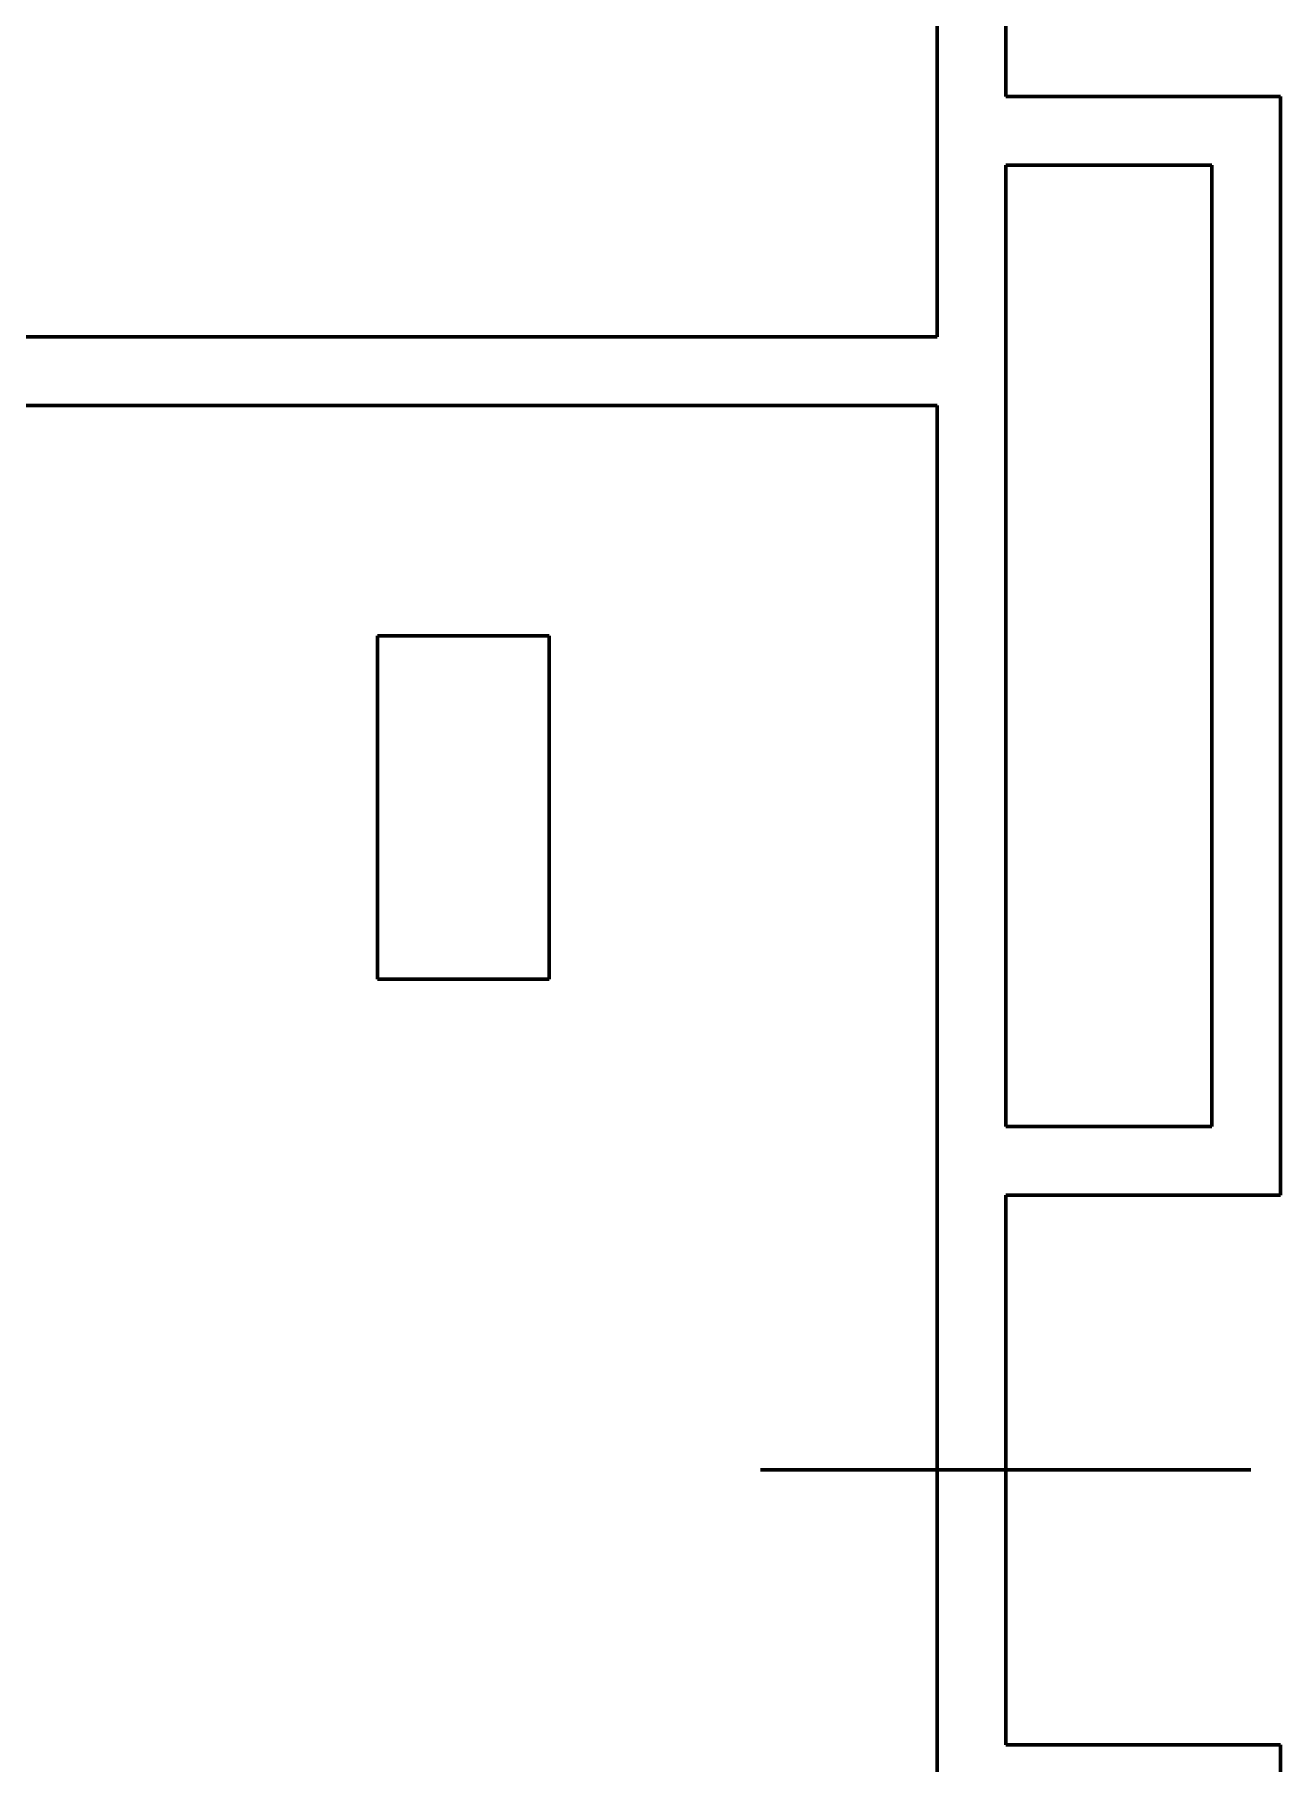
# Model space of a CAD drawing. Extents: x 0 to 297, y 0 to 292.
# Drawn here: x 233.76 to 242.84, y 143.65 to 156.24 of the extents above; entities that cross this region are included whole.
import ezdxf

# ---------------------------------------------------------------- set-up
doc = ezdxf.new("R2010")
doc.units = 0
doc.header["$MEASUREMENT"] = 0
doc.linetypes.add('K5LT_BASIC', pattern=[0])
doc.layers.add('Системный слой', color=7, linetype='Continuous')

# ---------------------------------------------------------------- blocks, each defined once
blk = doc.blocks.new('*U')
at = {"layer": 'Системный слой', "linetype": 'K5LT_BASIC', "lineweight": 60}
for p, q in [((237.512, 151.858), (236.262, 151.858)), ((236.262, 151.858), (236.262, 149.358)), ((237.512, 149.358), (237.512, 151.858)), ((236.262, 149.358), (237.512, 149.358))]:
    blk.add_line(p, q, dxfattribs=at)

msp = doc.modelspace()

# ---------------------------------------------------------------- linework, layer by layer
at = {"layer": 'Системный слой', "linetype": 'K5LT_BASIC', "lineweight": 60}
for p, q in [((240.337, 168.536), (240.337, 154.036)), ((240.838, 159.786), (240.838, 155.786)), ((240.838, 155.786), (242.838, 155.786)), ((242.838, 155.786), (242.838, 147.786)), ((242.338, 155.286), (240.838, 155.286)), ((240.838, 148.286), (240.838, 155.286)), ((242.338, 155.286), (242.338, 148.286)), ((226.337, 154.036), (240.337, 154.036)), ((226.337, 153.536), (240.337, 153.536)), ((240.337, 153.536), (240.337, 139.036)), ((240.337, 153.536), (240.337, 131.536)), ((242.338, 148.286), (240.838, 148.286)), ((240.838, 147.786), (242.838, 147.786)), ((240.838, 147.786), (240.838, 143.786)), ((239.052, 145.786), (242.623, 145.786)), ((240.838, 143.786), (242.838, 143.786)), ((242.838, 143.786), (242.838, 135.866))]:
    msp.add_line(p, q, dxfattribs=at)

# ---------------------------------------------------------------- block references
at = {"layer": 'Системный слой'}
msp.add_blockref('*U', (0, 0), dxfattribs=at)
msp.add_blockref('*U', (0, 0), dxfattribs=at)
msp.add_blockref('*U', (0, 0), dxfattribs=at)
msp.add_blockref('*U', (0, 0), dxfattribs=at)
msp.add_blockref('*U', (0, 0), dxfattribs=at)
msp.add_blockref('*U', (0, 0), dxfattribs=at)
msp.add_blockref('*U', (0, 0), dxfattribs=at)
msp.add_blockref('*U', (0, 0), dxfattribs=at)
msp.add_blockref('*U', (0, 0), dxfattribs=at)
msp.add_blockref('*U', (0, 0), dxfattribs=at)
msp.add_blockref('*U', (0, 0), dxfattribs=at)
msp.add_blockref('*U', (0, 0), dxfattribs=at)
msp.add_blockref('*U', (0, 0), dxfattribs=at)
msp.add_blockref('*U', (0, 0), dxfattribs=at)
msp.add_blockref('*U', (0, 0), dxfattribs=at)
msp.add_blockref('*U', (0, 0), dxfattribs=at)
msp.add_blockref('*U', (0, 0), dxfattribs=at)
msp.add_blockref('*U', (0, 0), dxfattribs=at)
msp.add_blockref('*U', (0, 0), dxfattribs=at)
msp.add_blockref('*U', (0, 0), dxfattribs=at)
msp.add_blockref('*U', (0, 0), dxfattribs=at)
msp.add_blockref('*U', (0, 0), dxfattribs=at)
msp.add_blockref('*U', (0, 0), dxfattribs=at)
msp.add_blockref('*U', (0, 0), dxfattribs=at)
msp.add_blockref('*U', (0, 0), dxfattribs=at)
msp.add_blockref('*U', (0, 0), dxfattribs=at)
msp.add_blockref('*U', (0, 0), dxfattribs=at)
msp.add_blockref('*U', (0, 0), dxfattribs=at)
msp.add_blockref('*U', (0, 0), dxfattribs=at)
msp.add_blockref('*U', (0, 0), dxfattribs=at)
msp.add_blockref('*U', (0, 0), dxfattribs=at)
msp.add_blockref('*U', (0, 0), dxfattribs=at)
msp.add_blockref('*U', (0, 0), dxfattribs=at)
msp.add_blockref('*U', (0, 0), dxfattribs=at)
msp.add_blockref('*U', (0, 0), dxfattribs=at)
msp.add_blockref('*U', (0, 0), dxfattribs=at)
msp.add_blockref('*U', (0, 0), dxfattribs=at)
msp.add_blockref('*U', (0, 0), dxfattribs=at)
msp.add_blockref('*U', (0, 0), dxfattribs=at)
msp.add_blockref('*U', (0, 0), dxfattribs=at)
msp.add_blockref('*U', (0, 0), dxfattribs=at)
msp.add_blockref('*U', (0, 0), dxfattribs=at)
msp.add_blockref('*U', (0, 0), dxfattribs=at)
msp.add_blockref('*U', (0, 0), dxfattribs=at)
msp.add_blockref('*U', (0, 0), dxfattribs=at)
msp.add_blockref('*U', (0, 0), dxfattribs=at)
msp.add_blockref('*U', (0, 0), dxfattribs=at)
msp.add_blockref('*U', (0, 0), dxfattribs=at)
msp.add_blockref('*U', (0, 0), dxfattribs=at)
msp.add_blockref('*U', (0, 0), dxfattribs=at)
msp.add_blockref('*U', (0, 0), dxfattribs=at)
msp.add_blockref('*U', (0, 0), dxfattribs=at)
msp.add_blockref('*U', (0, 0), dxfattribs=at)
msp.add_blockref('*U', (0, 0), dxfattribs=at)
msp.add_blockref('*U', (0, 0), dxfattribs=at)
msp.add_blockref('*U', (0, 0), dxfattribs=at)
msp.add_blockref('*U', (0, 0), dxfattribs=at)
msp.add_blockref('*U', (0, 0), dxfattribs=at)
msp.add_blockref('*U', (0, 0), dxfattribs=at)
msp.add_blockref('*U', (0, 0), dxfattribs=at)
msp.add_blockref('*U', (0, 0), dxfattribs=at)
msp.add_blockref('*U', (0, 0), dxfattribs=at)
msp.add_blockref('*U', (0, 0), dxfattribs=at)
msp.add_blockref('*U', (0, 0), dxfattribs=at)
msp.add_blockref('*U', (0, 0), dxfattribs=at)
msp.add_blockref('*U', (0, 0), dxfattribs=at)
msp.add_blockref('*U', (0, 0), dxfattribs=at)
msp.add_blockref('*U', (0, 0), dxfattribs=at)
msp.add_blockref('*U', (0, 0), dxfattribs=at)
msp.add_blockref('*U', (0, 0), dxfattribs=at)
msp.add_blockref('*U', (0, 0), dxfattribs=at)
msp.add_blockref('*U', (0, 0), dxfattribs=at)
msp.add_blockref('*U', (0, 0), dxfattribs=at)
msp.add_blockref('*U', (0, 0), dxfattribs=at)
msp.add_blockref('*U', (0, 0), dxfattribs=at)
msp.add_blockref('*U', (0, 0), dxfattribs=at)
msp.add_blockref('*U', (0, 0), dxfattribs=at)
msp.add_blockref('*U', (0, 0), dxfattribs=at)
msp.add_blockref('*U', (0, 0), dxfattribs=at)
msp.add_blockref('*U', (0, 0), dxfattribs=at)
msp.add_blockref('*U', (0, 0), dxfattribs=at)
msp.add_blockref('*U', (0, 0), dxfattribs=at)
msp.add_blockref('*U', (0, 0), dxfattribs=at)
msp.add_blockref('*U', (0, 0), dxfattribs=at)
msp.add_blockref('*U', (0, 0), dxfattribs=at)
msp.add_blockref('*U', (0, 0), dxfattribs=at)
msp.add_blockref('*U', (0, 0), dxfattribs=at)
msp.add_blockref('*U', (0, 0), dxfattribs=at)
msp.add_blockref('*U', (0, 0), dxfattribs=at)
msp.add_blockref('*U', (0, 0), dxfattribs=at)
msp.add_blockref('*U', (0, 0), dxfattribs=at)
msp.add_blockref('*U', (0, 0), dxfattribs=at)
msp.add_blockref('*U', (0, 0), dxfattribs=at)
msp.add_blockref('*U', (0, 0), dxfattribs=at)
msp.add_blockref('*U', (0, 0), dxfattribs=at)
msp.add_blockref('*U', (0, 0), dxfattribs=at)
msp.add_blockref('*U', (0, 0), dxfattribs=at)
msp.add_blockref('*U', (0, 0), dxfattribs=at)
msp.add_blockref('*U', (0, 0), dxfattribs=at)
msp.add_blockref('*U', (0, 0), dxfattribs=at)
msp.add_blockref('*U', (0, 0), dxfattribs=at)
msp.add_blockref('*U', (0, 0), dxfattribs=at)
msp.add_blockref('*U', (0, 0), dxfattribs=at)
msp.add_blockref('*U', (0, 0), dxfattribs=at)
msp.add_blockref('*U', (0, 0), dxfattribs=at)
msp.add_blockref('*U', (0, 0), dxfattribs=at)
msp.add_blockref('*U', (0, 0), dxfattribs=at)
msp.add_blockref('*U', (0, 0), dxfattribs=at)
msp.add_blockref('*U', (0, 0), dxfattribs=at)
msp.add_blockref('*U', (0, 0), dxfattribs=at)
msp.add_blockref('*U', (0, 0), dxfattribs=at)
msp.add_blockref('*U', (0, 0), dxfattribs=at)
msp.add_blockref('*U', (0, 0), dxfattribs=at)
msp.add_blockref('*U', (0, 0), dxfattribs=at)
msp.add_blockref('*U', (0, 0), dxfattribs=at)
msp.add_blockref('*U', (0, 0), dxfattribs=at)
msp.add_blockref('*U', (0, 0), dxfattribs=at)
msp.add_blockref('*U', (0, 0), dxfattribs=at)
msp.add_blockref('*U', (0, 0), dxfattribs=at)
msp.add_blockref('*U', (0, 0), dxfattribs=at)
msp.add_blockref('*U', (0, 0), dxfattribs=at)
msp.add_blockref('*U', (0, 0), dxfattribs=at)
msp.add_blockref('*U', (0, 0), dxfattribs=at)
msp.add_blockref('*U', (0, 0), dxfattribs=at)
msp.add_blockref('*U', (0, 0), dxfattribs=at)
msp.add_blockref('*U', (0, 0), dxfattribs=at)
msp.add_blockref('*U', (0, 0), dxfattribs=at)
msp.add_blockref('*U', (0, 0), dxfattribs=at)
msp.add_blockref('*U', (0, 0), dxfattribs=at)
msp.add_blockref('*U', (0, 0), dxfattribs=at)
msp.add_blockref('*U', (0, 0), dxfattribs=at)
msp.add_blockref('*U', (0, 0), dxfattribs=at)
msp.add_blockref('*U', (0, 0), dxfattribs=at)
msp.add_blockref('*U', (0, 0), dxfattribs=at)
msp.add_blockref('*U', (0, 0), dxfattribs=at)
msp.add_blockref('*U', (0, 0), dxfattribs=at)
msp.add_blockref('*U', (0, 0), dxfattribs=at)
msp.add_blockref('*U', (0, 0), dxfattribs=at)
msp.add_blockref('*U', (0, 0), dxfattribs=at)
msp.add_blockref('*U', (0, 0), dxfattribs=at)
msp.add_blockref('*U', (0, 0), dxfattribs=at)
msp.add_blockref('*U', (0, 0), dxfattribs=at)
msp.add_blockref('*U', (0, 0), dxfattribs=at)
msp.add_blockref('*U', (0, 0), dxfattribs=at)
msp.add_blockref('*U', (0, 0), dxfattribs=at)
msp.add_blockref('*U', (0, 0), dxfattribs=at)
msp.add_blockref('*U', (0, 0), dxfattribs=at)
msp.add_blockref('*U', (0, 0), dxfattribs=at)
msp.add_blockref('*U', (0, 0), dxfattribs=at)
msp.add_blockref('*U', (0, 0), dxfattribs=at)
msp.add_blockref('*U', (0, 0), dxfattribs=at)
msp.add_blockref('*U', (0, 0), dxfattribs=at)
msp.add_blockref('*U', (0, 0), dxfattribs=at)
msp.add_blockref('*U', (0, 0), dxfattribs=at)
msp.add_blockref('*U', (0, 0), dxfattribs=at)
msp.add_blockref('*U', (0, 0), dxfattribs=at)
msp.add_blockref('*U', (0, 0), dxfattribs=at)
msp.add_blockref('*U', (0, 0), dxfattribs=at)
msp.add_blockref('*U', (0, 0), dxfattribs=at)
msp.add_blockref('*U', (0, 0), dxfattribs=at)
msp.add_blockref('*U', (0, 0), dxfattribs=at)
msp.add_blockref('*U', (0, 0), dxfattribs=at)
msp.add_blockref('*U', (0, 0), dxfattribs=at)
msp.add_blockref('*U', (0, 0), dxfattribs=at)
msp.add_blockref('*U', (0, 0), dxfattribs=at)
msp.add_blockref('*U', (0, 0), dxfattribs=at)
msp.add_blockref('*U', (0, 0), dxfattribs=at)
msp.add_blockref('*U', (0, 0), dxfattribs=at)
msp.add_blockref('*U', (0, 0), dxfattribs=at)
msp.add_blockref('*U', (0, 0), dxfattribs=at)
msp.add_blockref('*U', (0, 0), dxfattribs=at)
msp.add_blockref('*U', (0, 0), dxfattribs=at)
msp.add_blockref('*U', (0, 0), dxfattribs=at)
msp.add_blockref('*U', (0, 0), dxfattribs=at)
msp.add_blockref('*U', (0, 0), dxfattribs=at)
msp.add_blockref('*U', (0, 0), dxfattribs=at)
msp.add_blockref('*U', (0, 0), dxfattribs=at)
msp.add_blockref('*U', (0, 0), dxfattribs=at)
msp.add_blockref('*U', (0, 0), dxfattribs=at)
msp.add_blockref('*U', (0, 0), dxfattribs=at)
msp.add_blockref('*U', (0, 0), dxfattribs=at)
msp.add_blockref('*U', (0, 0), dxfattribs=at)
msp.add_blockref('*U', (0, 0), dxfattribs=at)
msp.add_blockref('*U', (0, 0), dxfattribs=at)
msp.add_blockref('*U', (0, 0), dxfattribs=at)
msp.add_blockref('*U', (0, 0), dxfattribs=at)
msp.add_blockref('*U', (0, 0), dxfattribs=at)
msp.add_blockref('*U', (0, 0), dxfattribs=at)
msp.add_blockref('*U', (0, 0), dxfattribs=at)
msp.add_blockref('*U', (0, 0), dxfattribs=at)
msp.add_blockref('*U', (0, 0), dxfattribs=at)
msp.add_blockref('*U', (0, 0), dxfattribs=at)
msp.add_blockref('*U', (0, 0), dxfattribs=at)
msp.add_blockref('*U', (0, 0), dxfattribs=at)
msp.add_blockref('*U', (0, 0), dxfattribs=at)
msp.add_blockref('*U', (0, 0), dxfattribs=at)
msp.add_blockref('*U', (0, 0), dxfattribs=at)
msp.add_blockref('*U', (0, 0), dxfattribs=at)
msp.add_blockref('*U', (0, 0), dxfattribs=at)
msp.add_blockref('*U', (0, 0), dxfattribs=at)
msp.add_blockref('*U', (0, 0), dxfattribs=at)
msp.add_blockref('*U', (0, 0), dxfattribs=at)
msp.add_blockref('*U', (0, 0), dxfattribs=at)
msp.add_blockref('*U', (0, 0), dxfattribs=at)
msp.add_blockref('*U', (0, 0), dxfattribs=at)
msp.add_blockref('*U', (0, 0), dxfattribs=at)
msp.add_blockref('*U', (0, 0), dxfattribs=at)
msp.add_blockref('*U', (0, 0), dxfattribs=at)
msp.add_blockref('*U', (0, 0), dxfattribs=at)
msp.add_blockref('*U', (0, 0), dxfattribs=at)
msp.add_blockref('*U', (0, 0), dxfattribs=at)
msp.add_blockref('*U', (0, 0), dxfattribs=at)
msp.add_blockref('*U', (0, 0), dxfattribs=at)
msp.add_blockref('*U', (0, 0), dxfattribs=at)
msp.add_blockref('*U', (0, 0), dxfattribs=at)
msp.add_blockref('*U', (0, 0), dxfattribs=at)
msp.add_blockref('*U', (0, 0), dxfattribs=at)
msp.add_blockref('*U', (0, 0), dxfattribs=at)
msp.add_blockref('*U', (0, 0), dxfattribs=at)
msp.add_blockref('*U', (0, 0), dxfattribs=at)
msp.add_blockref('*U', (0, 0), dxfattribs=at)
msp.add_blockref('*U', (0, 0), dxfattribs=at)
msp.add_blockref('*U', (0, 0), dxfattribs=at)
msp.add_blockref('*U', (0, 0), dxfattribs=at)
msp.add_blockref('*U', (0, 0), dxfattribs=at)
msp.add_blockref('*U', (0, 0), dxfattribs=at)
msp.add_blockref('*U', (0, 0), dxfattribs=at)
msp.add_blockref('*U', (0, 0), dxfattribs=at)
msp.add_blockref('*U', (0, 0), dxfattribs=at)
msp.add_blockref('*U', (0, 0), dxfattribs=at)
msp.add_blockref('*U', (0, 0), dxfattribs=at)
msp.add_blockref('*U', (0, 0), dxfattribs=at)
msp.add_blockref('*U', (0, 0), dxfattribs=at)
msp.add_blockref('*U', (0, 0), dxfattribs=at)
msp.add_blockref('*U', (0, 0), dxfattribs=at)
msp.add_blockref('*U', (0, 0), dxfattribs=at)
msp.add_blockref('*U', (0, 0), dxfattribs=at)
msp.add_blockref('*U', (0, 0), dxfattribs=at)
msp.add_blockref('*U', (0, 0), dxfattribs=at)
msp.add_blockref('*U', (0, 0), dxfattribs=at)
msp.add_blockref('*U', (0, 0), dxfattribs=at)
msp.add_blockref('*U', (0, 0), dxfattribs=at)
msp.add_blockref('*U', (0, 0), dxfattribs=at)
msp.add_blockref('*U', (0, 0), dxfattribs=at)
msp.add_blockref('*U', (0, 0), dxfattribs=at)
msp.add_blockref('*U', (0, 0), dxfattribs=at)
msp.add_blockref('*U', (0, 0), dxfattribs=at)
msp.add_blockref('*U', (0, 0), dxfattribs=at)
msp.add_blockref('*U', (0, 0), dxfattribs=at)
msp.add_blockref('*U', (0, 0), dxfattribs=at)
msp.add_blockref('*U', (0, 0), dxfattribs=at)
msp.add_blockref('*U', (0, 0), dxfattribs=at)
msp.add_blockref('*U', (0, 0), dxfattribs=at)
msp.add_blockref('*U', (0, 0), dxfattribs=at)
msp.add_blockref('*U', (0, 0), dxfattribs=at)
msp.add_blockref('*U', (0, 0), dxfattribs=at)
msp.add_blockref('*U', (0, 0), dxfattribs=at)
msp.add_blockref('*U', (0, 0), dxfattribs=at)
msp.add_blockref('*U', (0, 0), dxfattribs=at)
msp.add_blockref('*U', (0, 0), dxfattribs=at)
msp.add_blockref('*U', (0, 0), dxfattribs=at)
msp.add_blockref('*U', (0, 0), dxfattribs=at)
msp.add_blockref('*U', (0, 0), dxfattribs=at)
msp.add_blockref('*U', (0, 0), dxfattribs=at)
msp.add_blockref('*U', (0, 0), dxfattribs=at)
msp.add_blockref('*U', (0, 0), dxfattribs=at)
msp.add_blockref('*U', (0, 0), dxfattribs=at)
msp.add_blockref('*U', (0, 0), dxfattribs=at)
msp.add_blockref('*U', (0, 0), dxfattribs=at)
msp.add_blockref('*U', (0, 0), dxfattribs=at)
msp.add_blockref('*U', (0, 0), dxfattribs=at)
msp.add_blockref('*U', (0, 0), dxfattribs=at)
msp.add_blockref('*U', (0, 0), dxfattribs=at)
msp.add_blockref('*U', (0, 0), dxfattribs=at)
msp.add_blockref('*U', (0, 0), dxfattribs=at)
msp.add_blockref('*U', (0, 0), dxfattribs=at)
msp.add_blockref('*U', (0, 0), dxfattribs=at)
msp.add_blockref('*U', (0, 0), dxfattribs=at)
msp.add_blockref('*U', (0, 0), dxfattribs=at)
msp.add_blockref('*U', (0, 0), dxfattribs=at)
msp.add_blockref('*U', (0, 0), dxfattribs=at)
msp.add_blockref('*U', (0, 0), dxfattribs=at)
msp.add_blockref('*U', (0, 0), dxfattribs=at)
msp.add_blockref('*U', (0, 0), dxfattribs=at)
msp.add_blockref('*U', (0, 0), dxfattribs=at)
msp.add_blockref('*U', (0, 0), dxfattribs=at)
msp.add_blockref('*U', (0, 0), dxfattribs=at)
msp.add_blockref('*U', (0, 0), dxfattribs=at)
msp.add_blockref('*U', (0, 0), dxfattribs=at)
msp.add_blockref('*U', (0, 0), dxfattribs=at)
msp.add_blockref('*U', (0, 0), dxfattribs=at)
msp.add_blockref('*U', (0, 0), dxfattribs=at)
msp.add_blockref('*U', (0, 0), dxfattribs=at)
msp.add_blockref('*U', (0, 0), dxfattribs=at)
msp.add_blockref('*U', (0, 0), dxfattribs=at)
msp.add_blockref('*U', (0, 0), dxfattribs=at)
msp.add_blockref('*U', (0, 0), dxfattribs=at)
msp.add_blockref('*U', (0, 0), dxfattribs=at)
msp.add_blockref('*U', (0, 0), dxfattribs=at)
msp.add_blockref('*U', (0, 0), dxfattribs=at)
msp.add_blockref('*U', (0, 0), dxfattribs=at)
msp.add_blockref('*U', (0, 0), dxfattribs=at)
msp.add_blockref('*U', (0, 0), dxfattribs=at)
msp.add_blockref('*U', (0, 0), dxfattribs=at)
msp.add_blockref('*U', (0, 0), dxfattribs=at)
msp.add_blockref('*U', (0, 0), dxfattribs=at)
msp.add_blockref('*U', (0, 0), dxfattribs=at)
msp.add_blockref('*U', (0, 0), dxfattribs=at)
msp.add_blockref('*U', (0, 0), dxfattribs=at)
msp.add_blockref('*U', (0, 0), dxfattribs=at)
msp.add_blockref('*U', (0, 0), dxfattribs=at)
msp.add_blockref('*U', (0, 0), dxfattribs=at)
msp.add_blockref('*U', (0, 0), dxfattribs=at)
msp.add_blockref('*U', (0, 0), dxfattribs=at)
msp.add_blockref('*U', (0, 0), dxfattribs=at)
msp.add_blockref('*U', (0, 0), dxfattribs=at)
msp.add_blockref('*U', (0, 0), dxfattribs=at)
msp.add_blockref('*U', (0, 0), dxfattribs=at)
msp.add_blockref('*U', (0, 0), dxfattribs=at)
msp.add_blockref('*U', (0, 0), dxfattribs=at)
msp.add_blockref('*U', (0, 0), dxfattribs=at)
msp.add_blockref('*U', (0, 0), dxfattribs=at)
msp.add_blockref('*U', (0, 0), dxfattribs=at)
msp.add_blockref('*U', (0, 0), dxfattribs=at)
msp.add_blockref('*U', (0, 0), dxfattribs=at)
msp.add_blockref('*U', (0, 0), dxfattribs=at)
msp.add_blockref('*U', (0, 0), dxfattribs=at)
msp.add_blockref('*U', (0, 0), dxfattribs=at)
msp.add_blockref('*U', (0, 0), dxfattribs=at)
msp.add_blockref('*U', (0, 0), dxfattribs=at)
msp.add_blockref('*U', (0, 0), dxfattribs=at)
msp.add_blockref('*U', (0, 0), dxfattribs=at)
msp.add_blockref('*U', (0, 0), dxfattribs=at)
msp.add_blockref('*U', (0, 0), dxfattribs=at)
msp.add_blockref('*U', (0, 0), dxfattribs=at)
msp.add_blockref('*U', (0, 0), dxfattribs=at)
msp.add_blockref('*U', (0, 0), dxfattribs=at)
msp.add_blockref('*U', (0, 0), dxfattribs=at)
msp.add_blockref('*U', (0, 0), dxfattribs=at)
msp.add_blockref('*U', (0, 0), dxfattribs=at)
msp.add_blockref('*U', (0, 0), dxfattribs=at)
msp.add_blockref('*U', (0, 0), dxfattribs=at)
msp.add_blockref('*U', (0, 0), dxfattribs=at)
msp.add_blockref('*U', (0, 0), dxfattribs=at)
msp.add_blockref('*U', (0, 0), dxfattribs=at)
msp.add_blockref('*U', (0, 0), dxfattribs=at)
msp.add_blockref('*U', (0, 0), dxfattribs=at)
msp.add_blockref('*U', (0, 0), dxfattribs=at)
msp.add_blockref('*U', (0, 0), dxfattribs=at)
msp.add_blockref('*U', (0, 0), dxfattribs=at)
msp.add_blockref('*U', (0, 0), dxfattribs=at)
msp.add_blockref('*U', (0, 0), dxfattribs=at)
msp.add_blockref('*U', (0, 0), dxfattribs=at)
msp.add_blockref('*U', (0, 0), dxfattribs=at)
msp.add_blockref('*U', (0, 0), dxfattribs=at)
msp.add_blockref('*U', (0, 0), dxfattribs=at)
msp.add_blockref('*U', (0, 0), dxfattribs=at)
msp.add_blockref('*U', (0, 0), dxfattribs=at)
msp.add_blockref('*U', (0, 0), dxfattribs=at)
msp.add_blockref('*U', (0, 0), dxfattribs=at)
msp.add_blockref('*U', (0, 0), dxfattribs=at)
msp.add_blockref('*U', (0, 0), dxfattribs=at)
msp.add_blockref('*U', (0, 0), dxfattribs=at)
msp.add_blockref('*U', (0, 0), dxfattribs=at)
msp.add_blockref('*U', (0, 0), dxfattribs=at)
msp.add_blockref('*U', (0, 0), dxfattribs=at)
msp.add_blockref('*U', (0, 0), dxfattribs=at)
msp.add_blockref('*U', (0, 0), dxfattribs=at)
msp.add_blockref('*U', (0, 0), dxfattribs=at)
msp.add_blockref('*U', (0, 0), dxfattribs=at)
msp.add_blockref('*U', (0, 0), dxfattribs=at)
msp.add_blockref('*U', (0, 0), dxfattribs=at)
msp.add_blockref('*U', (0, 0), dxfattribs=at)
msp.add_blockref('*U', (0, 0), dxfattribs=at)
msp.add_blockref('*U', (0, 0), dxfattribs=at)
msp.add_blockref('*U', (0, 0), dxfattribs=at)
msp.add_blockref('*U', (0, 0), dxfattribs=at)
msp.add_blockref('*U', (0, 0), dxfattribs=at)
msp.add_blockref('*U', (0, 0), dxfattribs=at)
msp.add_blockref('*U', (0, 0), dxfattribs=at)
msp.add_blockref('*U', (0, 0), dxfattribs=at)
msp.add_blockref('*U', (0, 0), dxfattribs=at)
msp.add_blockref('*U', (0, 0), dxfattribs=at)
msp.add_blockref('*U', (0, 0), dxfattribs=at)
msp.add_blockref('*U', (0, 0), dxfattribs=at)
msp.add_blockref('*U', (0, 0), dxfattribs=at)
msp.add_blockref('*U', (0, 0), dxfattribs=at)
msp.add_blockref('*U', (0, 0), dxfattribs=at)
msp.add_blockref('*U', (0, 0), dxfattribs=at)
msp.add_blockref('*U', (0, 0), dxfattribs=at)
msp.add_blockref('*U', (0, 0), dxfattribs=at)
msp.add_blockref('*U', (0, 0), dxfattribs=at)
msp.add_blockref('*U', (0, 0), dxfattribs=at)
msp.add_blockref('*U', (0, 0), dxfattribs=at)
msp.add_blockref('*U', (0, 0), dxfattribs=at)
msp.add_blockref('*U', (0, 0), dxfattribs=at)
msp.add_blockref('*U', (0, 0), dxfattribs=at)
msp.add_blockref('*U', (0, 0), dxfattribs=at)
msp.add_blockref('*U', (0, 0), dxfattribs=at)
msp.add_blockref('*U', (0, 0), dxfattribs=at)
msp.add_blockref('*U', (0, 0), dxfattribs=at)
msp.add_blockref('*U', (0, 0), dxfattribs=at)
msp.add_blockref('*U', (0, 0), dxfattribs=at)
msp.add_blockref('*U', (0, 0), dxfattribs=at)
msp.add_blockref('*U', (0, 0), dxfattribs=at)
msp.add_blockref('*U', (0, 0), dxfattribs=at)
msp.add_blockref('*U', (0, 0), dxfattribs=at)
msp.add_blockref('*U', (0, 0), dxfattribs=at)
msp.add_blockref('*U', (0, 0), dxfattribs=at)
msp.add_blockref('*U', (0, 0), dxfattribs=at)
msp.add_blockref('*U', (0, 0), dxfattribs=at)
msp.add_blockref('*U', (0, 0), dxfattribs=at)
msp.add_blockref('*U', (0, 0), dxfattribs=at)
msp.add_blockref('*U', (0, 0), dxfattribs=at)
msp.add_blockref('*U', (0, 0), dxfattribs=at)
msp.add_blockref('*U', (0, 0), dxfattribs=at)
msp.add_blockref('*U', (0, 0), dxfattribs=at)
msp.add_blockref('*U', (0, 0), dxfattribs=at)
msp.add_blockref('*U', (0, 0), dxfattribs=at)
msp.add_blockref('*U', (0, 0), dxfattribs=at)
msp.add_blockref('*U', (0, 0), dxfattribs=at)

doc.saveas('drawing.dxf')
